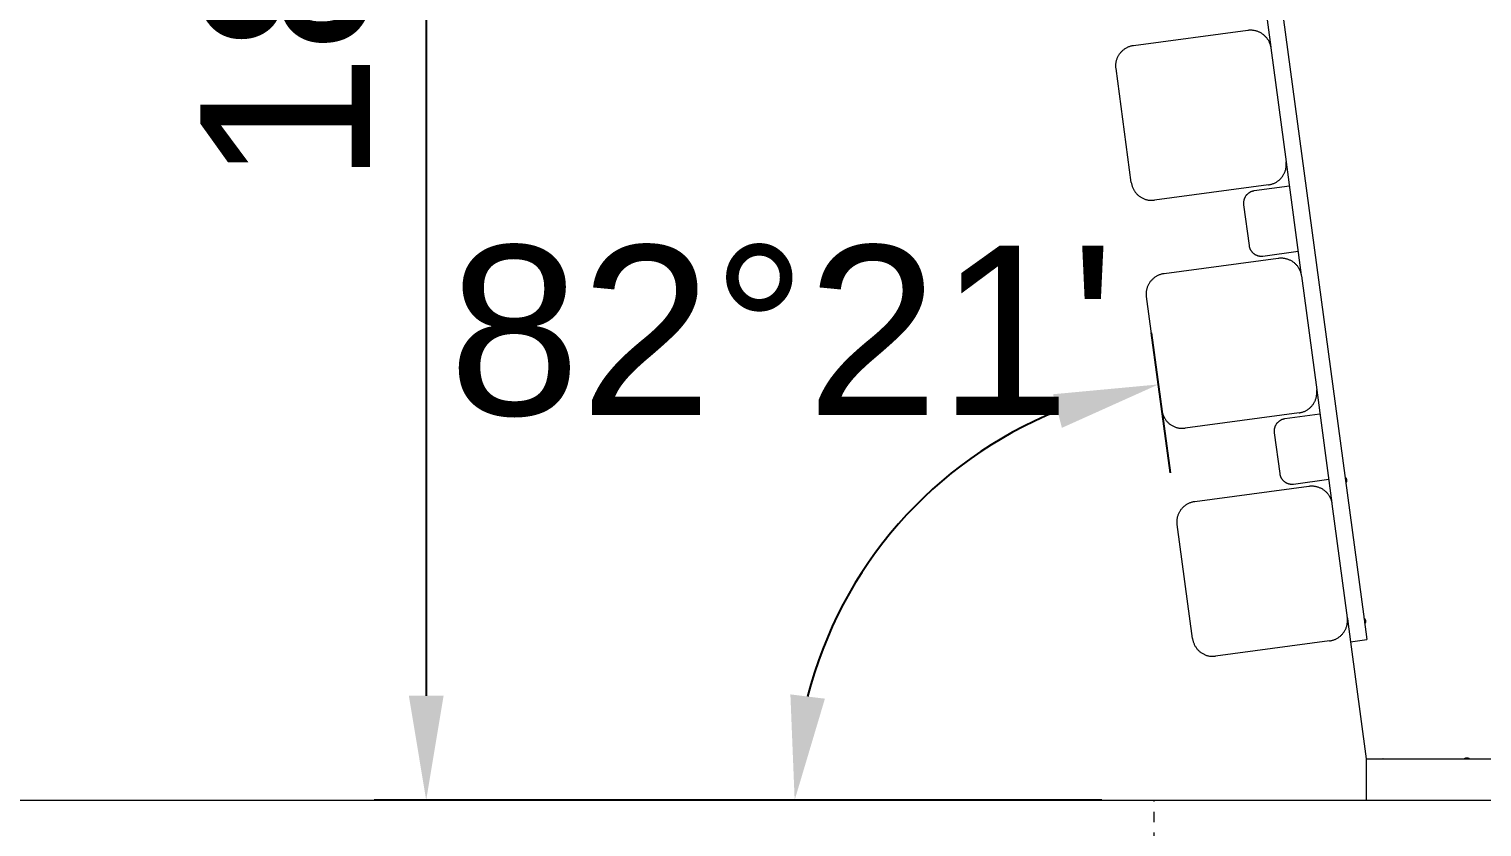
# Model space of a CAD drawing. Header units: inches. Extents: x -6 to 177, y -6 to 113.
# Drawn here: x 74.16 to 88.08, y 67.29 to 74.94 of the extents above; entities that cross this region are included whole.
import ezdxf

# ---------------------------------------------------------------- set-up
doc = ezdxf.new("R2010")
doc.units = ezdxf.units.IN
doc.linetypes.add('HIDDEN', pattern=[1.905, 1.27, -0.635])
for name, color, linetype, lineweight in [('ZANO_R', 7, 'Continuous', 0), ('ZANO_R_przerywana', 250, 'HIDDEN', 0), ('ZANO_W', 1, 'Continuous', 0)]:
    doc.layers.add(name, color=color, linetype=linetype, lineweight=lineweight)
doc.styles.get("Standard").update_dxf_attribs({"font": 'arial.ttf'})
doc.dimstyles.new('amerykanie', dxfattribs={"dimtxt": 50, "dimasz": 50, "dimexe": 0.5, "dimexo": 0.5, "dimgap": 1, "dimtad": 1, "dimdec": 0, "dimzin": 0, "dimlunit": 5, "dimtxsty": 'Standard', "dimcen": 0.09, "dimclrd": 1, "dimclre": 1, "dimclrt": 1, "dimazin": 0, "dimtfac": 1, "dimtdec": 0, "dimtmove": 0, "dimatfit": 3, "dimfxl": 1, "dimtzin": 0, "dimarcsym": 1})

# ---------------------------------------------------------------- blocks, each defined once
blk = doc.blocks.new('*D359')
at = {"layer": 'ZANO_W', "color": 1, "lineweight": -2}
for p, q in [((82.924, 85.648), (77.463, 85.648)), ((77.963, 84.648), (77.963, 68.546)), ((84.438, 67.546), (77.463, 67.546))]:
    blk.add_line(p, q, dxfattribs=at)
at = {"layer": 'ZANO_W', "color": 1}
for points in [[(78.13, 84.648), (77.797, 84.648), (77.963, 85.648)], [(77.797, 68.546), (78.13, 68.546), (77.963, 67.546)]]:
    blk.add_solid(points, dxfattribs=at)
at = {"layer": 'ZANO_W', "color": 1, "insert": (76.623, 76.597), "char_height": 1.625, "attachment_point": 5, "rotation": 90}
blk.add_mtext('18 1/8', dxfattribs=at)
blk = doc.blocks.new('*D360')
at = {"layer": 'ZANO_W', "color": 1, "lineweight": -2}
blk.add_line((85.094, 70.683), (84.913, 72.026), dxfattribs=at)
blk.add_arc((85.514, 67.546), 4.02, 111.9318, 165.7101, dxfattribs=at)
at = {"layer": 'ZANO_W', "color": 1}
for points in [[(84.055, 71.114), (83.97, 71.436), (84.98, 71.53)], [(81.453, 68.559), (81.784, 68.518), (81.494, 67.546)]]:
    blk.add_solid(points, dxfattribs=at)
at = {"layer": 'ZANO_W', "color": 1, "insert": (81.372, 72.037), "char_height": 1.625, "attachment_point": 5}
blk.add_mtext("82%%d21'", dxfattribs=at)

msp = doc.modelspace()

# ---------------------------------------------------------------- linework, layer by layer
at = {"layer": 'ZANO_R'}
for p, q in [((85.035, 83.55451), (86.95033, 69.27949)), ((85.91046, 75.84539), (86.0559, 74.76137)), ((84.74251, 74.77938), (85.83518, 74.92598)), ((85.83518, 74.92598), (85.84186, 74.92676)), ((85.84186, 74.92676), (85.84856, 74.92732)), ((85.84856, 74.92732), (85.85527, 74.92764)), ((85.85527, 74.92764), (85.862, 74.92773)), ((85.862, 74.92773), (85.86872, 74.9276)), ((85.86872, 74.9276), (85.87543, 74.92723)), ((85.87543, 74.92723), (85.88212, 74.92664)), ((85.88212, 74.92664), (85.8888, 74.92581)), ((85.8888, 74.92581), (85.89544, 74.92476)), ((85.89544, 74.92476), (85.90204, 74.92349)), ((85.90204, 74.92349), (85.90859, 74.92198)), ((85.90859, 74.92198), (85.91509, 74.92026)), ((85.91509, 74.92026), (85.92152, 74.91832)), ((85.92152, 74.91832), (85.92789, 74.91615)), ((85.92789, 74.91615), (85.93417, 74.91377)), ((85.93417, 74.91377), (85.94038, 74.91118)), ((85.94038, 74.91118), (85.94649, 74.90838)), ((85.94649, 74.90838), (85.9525, 74.90537)), ((85.9525, 74.90537), (85.9584, 74.90216)), ((84.68471, 74.76231), (84.69083, 74.76508)), ((84.69083, 74.76508), (84.69705, 74.76763)), ((84.69705, 74.76763), (84.70336, 74.76997)), ((84.70336, 74.76997), (84.70973, 74.77209)), ((84.70973, 74.77209), (84.71618, 74.77399)), ((84.71618, 74.77399), (84.72269, 74.77568)), ((84.72269, 74.77568), (84.72925, 74.77714)), ((84.72925, 74.77714), (84.73586, 74.77837)), ((84.73586, 74.77837), (84.74251, 74.77938)), ((85.9584, 74.90216), (85.96419, 74.89874)), ((85.96419, 74.89874), (85.96986, 74.89513)), ((85.96986, 74.89513), (85.97541, 74.89133)), ((85.97541, 74.89133), (85.98082, 74.88735)), ((85.98082, 74.88735), (85.98609, 74.88318)), ((85.98609, 74.88318), (85.99122, 74.87883)), ((85.99122, 74.87883), (85.9962, 74.87431)), ((85.9962, 74.87431), (86.00102, 74.86962)), ((86.00102, 74.86962), (86.00567, 74.86477)), ((86.00567, 74.86477), (86.01016, 74.85977)), ((86.01016, 74.85977), (86.01447, 74.85461)), ((86.01447, 74.85461), (86.01861, 74.84931)), ((86.01861, 74.84931), (86.02256, 74.84388)), ((86.02256, 74.84388), (86.02633, 74.83831)), ((86.02633, 74.83831), (86.0299, 74.83261)), ((86.0299, 74.83261), (86.03327, 74.8268)), ((86.03327, 74.8268), (86.03645, 74.82087)), ((86.03645, 74.82087), (86.03942, 74.81484)), ((86.03942, 74.81484), (86.04218, 74.80872)), ((86.04218, 74.80872), (86.04474, 74.8025)), ((86.04474, 74.8025), (86.04708, 74.79619)), ((86.04708, 74.79619), (86.0492, 74.78982)), ((86.0492, 74.78982), (86.0511, 74.78337)), ((86.0511, 74.78337), (86.05278, 74.77686)), ((86.05278, 74.77686), (86.05424, 74.7703)), ((86.05424, 74.7703), (86.05548, 74.76369)), ((86.05548, 74.76369), (86.05648, 74.75704)), ((84.57479, 74.61833), (84.57607, 74.62493)), ((84.57607, 74.62493), (84.57757, 74.63148)), ((84.57757, 74.63148), (84.57929, 74.63798)), ((84.57929, 74.63798), (84.58123, 74.64441)), ((84.58123, 74.64441), (84.5834, 74.65078)), ((84.5834, 74.65078), (84.58578, 74.65707)), ((84.58578, 74.65707), (84.58837, 74.66327)), ((84.58837, 74.66327), (84.59117, 74.66938)), ((84.59117, 74.66938), (84.59418, 74.67539)), ((84.59418, 74.67539), (84.5974, 74.68129)), ((84.5974, 74.68129), (84.60081, 74.68709)), ((84.60081, 74.68709), (84.60442, 74.69276)), ((84.60442, 74.69276), (84.60822, 74.6983)), ((84.60822, 74.6983), (84.6122, 74.70372)), ((84.6122, 74.70372), (84.61637, 74.70899)), ((84.61637, 74.70899), (84.62072, 74.71412)), ((84.62072, 74.71412), (84.62524, 74.71909)), ((84.62524, 74.71909), (84.62993, 74.72391)), ((84.62993, 74.72391), (84.63478, 74.72857)), ((84.63478, 74.72857), (84.63978, 74.73305)), ((84.63978, 74.73305), (84.64494, 74.73737)), ((84.64494, 74.73737), (84.65024, 74.7415)), ((84.65024, 74.7415), (84.65567, 74.74546)), ((84.65567, 74.74546), (84.66124, 74.74922)), ((84.66124, 74.74922), (84.66694, 74.75279)), ((84.66694, 74.75279), (84.67275, 74.75617)), ((84.67275, 74.75617), (84.67868, 74.75934)), ((84.67868, 74.75934), (84.68471, 74.76231)), ((86.05648, 74.75704), (86.20309, 73.66437)), ((84.57182, 74.58489), (84.57196, 74.59161)), ((84.57191, 74.57817), (84.57182, 74.58489)), ((84.57223, 74.57145), (84.57191, 74.57817)), ((84.57196, 74.59161), (84.57232, 74.59832)), ((84.57279, 74.56475), (84.57223, 74.57145)), ((84.57232, 74.59832), (84.57292, 74.60502)), ((84.57357, 74.55808), (84.57279, 74.56475)), ((84.57292, 74.60502), (84.57374, 74.61169)), ((84.72017, 73.4654), (84.57357, 74.55808)), ((84.57374, 74.61169), (84.57479, 74.61833)), ((86.20387, 73.65769), (86.20309, 73.66437)), ((86.20367, 73.66004), (86.34912, 72.57602)), ((86.20442, 73.65099), (86.20387, 73.65769)), ((86.20475, 73.64428), (86.20442, 73.65099)), ((86.15594, 73.50833), (86.16028, 73.51346)), ((86.16028, 73.51346), (86.16445, 73.51873)), ((86.16445, 73.51873), (86.16844, 73.52414)), ((86.16844, 73.52414), (86.17224, 73.52969)), ((86.17224, 73.52969), (86.17585, 73.53536)), ((86.17585, 73.53536), (86.17926, 73.54115)), ((86.17926, 73.54115), (86.18248, 73.54705)), ((86.18248, 73.54705), (86.18549, 73.55307)), ((86.18549, 73.55307), (86.18829, 73.55918)), ((86.18829, 73.55918), (86.19088, 73.56538)), ((86.19088, 73.56538), (86.19326, 73.57167)), ((86.19326, 73.57167), (86.19542, 73.57803)), ((86.19542, 73.57803), (86.19737, 73.58446)), ((86.19737, 73.58446), (86.19909, 73.59096)), ((86.19909, 73.59096), (86.20059, 73.59752)), ((86.20059, 73.59752), (86.20187, 73.60412)), ((86.20187, 73.60412), (86.20292, 73.61075)), ((86.20292, 73.61075), (86.20374, 73.61743)), ((86.20374, 73.61743), (86.20434, 73.62412)), ((86.20434, 73.62412), (86.2047, 73.63083)), ((86.2047, 73.63083), (86.20484, 73.63756)), ((86.20484, 73.63756), (86.20475, 73.64428)), ((84.72017, 73.4654), (84.72118, 73.45875)), ((84.72118, 73.45875), (84.72242, 73.45215)), ((84.72242, 73.45215), (84.72387, 73.44558)), ((84.72387, 73.44558), (84.72556, 73.43908)), ((84.72556, 73.43908), (84.72746, 73.43263)), ((84.72746, 73.43263), (84.72958, 73.42625)), ((84.72958, 73.42625), (84.73192, 73.41995)), ((84.73192, 73.41995), (84.73447, 73.41373)), ((84.73447, 73.41373), (84.73724, 73.4076)), ((84.73724, 73.4076), (84.74021, 73.40157)), ((84.74021, 73.40157), (84.74338, 73.39565)), ((84.74338, 73.39565), (84.74676, 73.38983)), ((84.74676, 73.38983), (84.75033, 73.38414)), ((84.75033, 73.38414), (84.75409, 73.37857)), ((84.75409, 73.37857), (84.75805, 73.37313)), ((84.75805, 73.37313), (84.76218, 73.36783)), ((86.03415, 73.44307), (84.94148, 73.29646)), ((85.85554, 73.37107), (85.85205, 73.36904)), ((85.85909, 73.37297), (85.85554, 73.37107)), ((85.86271, 73.37475), (85.85909, 73.37297)), ((85.86639, 73.37641), (85.86271, 73.37475)), ((85.87012, 73.37794), (85.86639, 73.37641)), ((85.8739, 73.37935), (85.87012, 73.37794)), ((85.87773, 73.38062), (85.8739, 73.37935)), ((85.88159, 73.38176), (85.87773, 73.38062)), ((85.8855, 73.38277), (85.88159, 73.38176)), ((85.88944, 73.38365), (85.8855, 73.38277)), ((85.8934, 73.38439), (85.88944, 73.38365)), ((85.89739, 73.38499), (85.8934, 73.38439)), ((86.2345, 73.43022), (85.89739, 73.38499)), ((86.03415, 73.44307), (86.0408, 73.44408)), ((86.0408, 73.44408), (86.04741, 73.44531)), ((86.04741, 73.44531), (86.05397, 73.44677)), ((86.05397, 73.44677), (86.06048, 73.44845)), ((86.06048, 73.44845), (86.06692, 73.45035)), ((86.06692, 73.45035), (86.0733, 73.45248)), ((86.0733, 73.45248), (86.0796, 73.45481)), ((86.0796, 73.45481), (86.08582, 73.45737)), ((86.08582, 73.45737), (86.09195, 73.46013)), ((86.09195, 73.46013), (86.09798, 73.4631)), ((86.09798, 73.4631), (86.10391, 73.46628)), ((86.10391, 73.46628), (86.10972, 73.46965)), ((86.10972, 73.46965), (86.11541, 73.47322)), ((86.11541, 73.47322), (86.12098, 73.47699)), ((86.12098, 73.47699), (86.12642, 73.48094)), ((86.12642, 73.48094), (86.13172, 73.48508)), ((86.13172, 73.48508), (86.13688, 73.48939)), ((86.13688, 73.48939), (86.14188, 73.49388)), ((86.14188, 73.49388), (86.14673, 73.49853)), ((86.14673, 73.49853), (86.15142, 73.50335)), ((86.15142, 73.50335), (86.15594, 73.50833)), ((84.76218, 73.36783), (84.7665, 73.36268)), ((84.7665, 73.36268), (84.77098, 73.35767)), ((84.77098, 73.35767), (84.77564, 73.35282)), ((84.77564, 73.35282), (84.78046, 73.34813)), ((84.78046, 73.34813), (84.78544, 73.34361)), ((84.78544, 73.34361), (84.79056, 73.33927)), ((84.79056, 73.33927), (84.79584, 73.3351)), ((84.79584, 73.3351), (84.80125, 73.33111)), ((84.80125, 73.33111), (84.80679, 73.32731)), ((84.80679, 73.32731), (84.81247, 73.3237)), ((84.81247, 73.3237), (84.81826, 73.32029)), ((84.81826, 73.32029), (84.82416, 73.31708)), ((84.82416, 73.31708), (84.83017, 73.31407)), ((84.83017, 73.31407), (84.83628, 73.31126)), ((84.83628, 73.31126), (84.84248, 73.30867)), ((84.84248, 73.30867), (84.84877, 73.30629)), ((84.84877, 73.30629), (84.85514, 73.30413)), ((84.85514, 73.30413), (84.86157, 73.30218)), ((84.86157, 73.30218), (84.86807, 73.30046)), ((84.86807, 73.30046), (84.87462, 73.29896)), ((84.87462, 73.29896), (84.88122, 73.29768)), ((84.88122, 73.29768), (84.88786, 73.29663)), ((84.88786, 73.29663), (84.89453, 73.29581)), ((84.89453, 73.29581), (84.90123, 73.29521)), ((84.90123, 73.29521), (84.90794, 73.29485)), ((84.90794, 73.29485), (84.91466, 73.29471)), ((84.91466, 73.29471), (84.92138, 73.29481)), ((84.92138, 73.29481), (84.9281, 73.29513)), ((84.9281, 73.29513), (84.9348, 73.29568)), ((84.9348, 73.29568), (84.94148, 73.29646)), ((85.79506, 73.27233), (85.79498, 73.2683)), ((85.79498, 73.2683), (85.79503, 73.26427)), ((85.79503, 73.26427), (85.79523, 73.26024)), ((85.79528, 73.27636), (85.79506, 73.27233)), ((85.79523, 73.26024), (85.79556, 73.25622)), ((85.79563, 73.28038), (85.79528, 73.27636)), ((85.79556, 73.25622), (85.79602, 73.25221)), ((85.79613, 73.28438), (85.79563, 73.28038)), ((85.79602, 73.25221), (85.84838, 72.86197)), ((85.79676, 73.28836), (85.79613, 73.28438)), ((85.79752, 73.29232), (85.79676, 73.28836)), ((85.79842, 73.29625), (85.79752, 73.29232)), ((85.79946, 73.30015), (85.79842, 73.29625)), ((85.80063, 73.30401), (85.79946, 73.30015)), ((85.80192, 73.30783), (85.80063, 73.30401)), ((85.80335, 73.31161), (85.80192, 73.30783)), ((85.80491, 73.31533), (85.80335, 73.31161)), ((85.80659, 73.31899), (85.80491, 73.31533)), ((85.80839, 73.3226), (85.80659, 73.31899)), ((85.81032, 73.32614), (85.80839, 73.3226)), ((85.81237, 73.32962), (85.81032, 73.32614)), ((85.81453, 73.33302), (85.81237, 73.32962)), ((85.81681, 73.33635), (85.81453, 73.33302)), ((85.81921, 73.33959), (85.81681, 73.33635)), ((85.82171, 73.34276), (85.81921, 73.33959)), ((85.82432, 73.34583), (85.82171, 73.34276)), ((85.82703, 73.34882), (85.82432, 73.34583)), ((85.82984, 73.35171), (85.82703, 73.34882)), ((85.83275, 73.35451), (85.82984, 73.35171)), ((85.83575, 73.3572), (85.83275, 73.35451)), ((85.83885, 73.35979), (85.83575, 73.3572)), ((85.84203, 73.36227), (85.83885, 73.35979)), ((85.84529, 73.36464), (85.84203, 73.36227)), ((85.84863, 73.3669), (85.84529, 73.36464)), ((85.85205, 73.36904), (85.84863, 73.3669)), ((85.84838, 72.86197), (85.84899, 72.85798)), ((85.84899, 72.85798), (85.84973, 72.85402)), ((85.84973, 72.85402), (85.8506, 72.85008)), ((85.8506, 72.85008), (85.85161, 72.84617)), ((85.85161, 72.84617), (85.85276, 72.84231)), ((85.85276, 72.84231), (85.85403, 72.83848)), ((85.85403, 72.83848), (85.85543, 72.8347)), ((85.85543, 72.8347), (85.85696, 72.83097)), ((85.85696, 72.83097), (85.85862, 72.82729)), ((85.85862, 72.82729), (85.8604, 72.82367)), ((85.8604, 72.82367), (85.86231, 72.82012)), ((85.86231, 72.82012), (85.86434, 72.81663)), ((85.86434, 72.81663), (85.86648, 72.81321)), ((85.03572, 72.59403), (86.1284, 72.74063)), ((85.86648, 72.81321), (85.86874, 72.80987)), ((85.86874, 72.80987), (85.87111, 72.80661)), ((85.87111, 72.80661), (85.87359, 72.80343)), ((85.87359, 72.80343), (85.87618, 72.80033)), ((85.87618, 72.80033), (85.87887, 72.79733)), ((85.87887, 72.79733), (85.88166, 72.79442)), ((85.88166, 72.79442), (85.88456, 72.79161)), ((85.88456, 72.79161), (85.88754, 72.7889)), ((85.88754, 72.7889), (85.89062, 72.78629)), ((85.89062, 72.78629), (85.89378, 72.78379)), ((85.89378, 72.78379), (85.89703, 72.7814)), ((85.89703, 72.7814), (85.90036, 72.77912)), ((85.90036, 72.77912), (85.90376, 72.77695)), ((85.90376, 72.77695), (85.90723, 72.7749)), ((85.90723, 72.7749), (85.91078, 72.77297)), ((85.91078, 72.77297), (85.91438, 72.77117)), ((85.91438, 72.77117), (85.91805, 72.76949)), ((85.91805, 72.76949), (85.92177, 72.76793)), ((85.92177, 72.76793), (85.92554, 72.7665)), ((85.92554, 72.7665), (85.92936, 72.76521)), ((85.92936, 72.76521), (85.93322, 72.76404)), ((85.93322, 72.76404), (85.93712, 72.76301)), ((85.93712, 72.76301), (85.94105, 72.76211)), ((85.94105, 72.76211), (85.94501, 72.76134)), ((85.94501, 72.76134), (85.949, 72.76071)), ((85.949, 72.76071), (85.953, 72.76022)), ((85.953, 72.76022), (85.95702, 72.75986)), ((85.95702, 72.75986), (85.96104, 72.75964)), ((85.96104, 72.75964), (85.96508, 72.75956)), ((85.96508, 72.75956), (85.96911, 72.75961)), ((85.96911, 72.75961), (85.97314, 72.75981)), ((85.97314, 72.75981), (85.97716, 72.76014)), ((85.97716, 72.76014), (85.98117, 72.76061)), ((85.98117, 72.76061), (86.31827, 72.80584)), ((86.1284, 72.74063), (86.13508, 72.74141)), ((86.13508, 72.74141), (86.14178, 72.74197)), ((86.14178, 72.74197), (86.14849, 72.74229)), ((86.14849, 72.74229), (86.15521, 72.74238)), ((86.15521, 72.74238), (86.16193, 72.74224)), ((86.16193, 72.74224), (86.16864, 72.74188)), ((86.16864, 72.74188), (86.17534, 72.74128)), ((86.17534, 72.74128), (86.18201, 72.74046)), ((86.18201, 72.74046), (86.18865, 72.73941)), ((86.18865, 72.73941), (86.19525, 72.73813)), ((86.19525, 72.73813), (86.2018, 72.73663)), ((86.2018, 72.73663), (86.2083, 72.73491)), ((86.2083, 72.73491), (86.21474, 72.73297)), ((86.21474, 72.73297), (86.2211, 72.7308)), ((86.2211, 72.7308), (86.22739, 72.72842)), ((86.22739, 72.72842), (86.23359, 72.72583)), ((86.23359, 72.72583), (86.2397, 72.72303)), ((86.2397, 72.72303), (86.24571, 72.72002)), ((86.24571, 72.72002), (86.25162, 72.71681)), ((86.25162, 72.71681), (86.25741, 72.71339)), ((86.25741, 72.71339), (86.26308, 72.70978)), ((86.26308, 72.70978), (86.26863, 72.70598)), ((86.26863, 72.70598), (86.27404, 72.702)), ((86.27404, 72.702), (86.27931, 72.69783)), ((86.27931, 72.69783), (86.28444, 72.69348)), ((86.28444, 72.69348), (86.28941, 72.68896)), ((86.28941, 72.68896), (86.29423, 72.68427)), ((86.29423, 72.68427), (86.29889, 72.67942)), ((86.29889, 72.67942), (86.30338, 72.67442)), ((84.91846, 72.53374), (84.92314, 72.53856)), ((84.92314, 72.53856), (84.92799, 72.54322)), ((84.92799, 72.54322), (84.933, 72.5477)), ((84.933, 72.5477), (84.93815, 72.55202)), ((84.93815, 72.55202), (84.94345, 72.55615)), ((84.94345, 72.55615), (84.94889, 72.56011)), ((84.94889, 72.56011), (84.95446, 72.56387)), ((84.95446, 72.56387), (84.96015, 72.56744)), ((84.96015, 72.56744), (84.96597, 72.57082)), ((84.96597, 72.57082), (84.97189, 72.57399)), ((84.97189, 72.57399), (84.97792, 72.57696)), ((84.97792, 72.57696), (84.98405, 72.57973)), ((84.98405, 72.57973), (84.99027, 72.58228)), ((84.99027, 72.58228), (84.99657, 72.58462)), ((84.99657, 72.58462), (85.00295, 72.58674)), ((85.00295, 72.58674), (85.0094, 72.58864)), ((85.0094, 72.58864), (85.01591, 72.59033)), ((85.01591, 72.59033), (85.02247, 72.59178)), ((85.02247, 72.59178), (85.02908, 72.59302)), ((85.02908, 72.59302), (85.03572, 72.59403)), ((86.30338, 72.67442), (86.30769, 72.66926)), ((86.30769, 72.66926), (86.31183, 72.66396)), ((86.31183, 72.66396), (86.31578, 72.65853)), ((86.31578, 72.65853), (86.31954, 72.65296)), ((86.31954, 72.65296), (86.32312, 72.64726)), ((86.32312, 72.64726), (86.32649, 72.64145)), ((86.32649, 72.64145), (86.32967, 72.63552)), ((86.32967, 72.63552), (86.33264, 72.62949)), ((86.33264, 72.62949), (86.3354, 72.62337)), ((86.3354, 72.62337), (86.33795, 72.61715)), ((86.33795, 72.61715), (86.34029, 72.61084)), ((86.34029, 72.61084), (86.34241, 72.60447)), ((86.34241, 72.60447), (86.34432, 72.59802)), ((86.34432, 72.59802), (86.346, 72.59151)), ((86.346, 72.59151), (86.34746, 72.58495)), ((86.34746, 72.58495), (86.34869, 72.57834)), ((86.34869, 72.57834), (86.3497, 72.57169)), ((86.3497, 72.57169), (86.49631, 71.47902)), ((84.86504, 72.39954), (84.86517, 72.40626)), ((84.86513, 72.39282), (84.86504, 72.39954)), ((84.86517, 72.40626), (84.86554, 72.41297)), ((84.86554, 72.41297), (84.86613, 72.41967)), ((84.86613, 72.41967), (84.86695, 72.42634)), ((84.86695, 72.42634), (84.86801, 72.43298)), ((84.86801, 72.43298), (84.86928, 72.43958)), ((84.86928, 72.43958), (84.87078, 72.44613)), ((84.87078, 72.44613), (84.87251, 72.45263)), ((84.87251, 72.45263), (84.87445, 72.45906)), ((84.87445, 72.45906), (84.87661, 72.46543)), ((84.87661, 72.46543), (84.87899, 72.47172)), ((84.87899, 72.47172), (84.88159, 72.47792)), ((84.88159, 72.47792), (84.88439, 72.48403)), ((84.88439, 72.48403), (84.8874, 72.49004)), ((84.8874, 72.49004), (84.89061, 72.49594)), ((84.89061, 72.49594), (84.89402, 72.50174)), ((84.89402, 72.50174), (84.89763, 72.50741)), ((84.89763, 72.50741), (84.90143, 72.51295)), ((84.90143, 72.51295), (84.90542, 72.51836)), ((84.90542, 72.51836), (84.90959, 72.52364)), ((84.90959, 72.52364), (84.91394, 72.52876)), ((84.91394, 72.52876), (84.91846, 72.53374)), ((84.86545, 72.3861), (84.86513, 72.39282)), ((84.866, 72.3794), (84.86545, 72.3861)), ((84.86678, 72.37273), (84.866, 72.3794)), ((85.01339, 71.28005), (84.86678, 72.37273)), ((86.49508, 71.41876), (86.49614, 71.4254)), ((86.49614, 71.4254), (86.49696, 71.43208)), ((86.49709, 71.47234), (86.49631, 71.47902)), ((86.49689, 71.47469), (86.64233, 70.39067)), ((86.49696, 71.43208), (86.49755, 71.43877)), ((86.49764, 71.46564), (86.49709, 71.47234)), ((86.49755, 71.43877), (86.49792, 71.44548)), ((86.49796, 71.45893), (86.49764, 71.46564)), ((86.49792, 71.44548), (86.49805, 71.45221)), ((86.49805, 71.45221), (86.49796, 71.45893)), ((86.39712, 71.28093), (86.40294, 71.2843)), ((86.40294, 71.2843), (86.40863, 71.28787)), ((86.40863, 71.28787), (86.4142, 71.29164)), ((86.4142, 71.29164), (86.41964, 71.29559)), ((86.41964, 71.29559), (86.42494, 71.29973)), ((86.42494, 71.29973), (86.43009, 71.30404)), ((86.43009, 71.30404), (86.4351, 71.30853)), ((86.4351, 71.30853), (86.43995, 71.31318)), ((86.43995, 71.31318), (86.44463, 71.318)), ((86.44463, 71.318), (86.44915, 71.32298)), ((86.44915, 71.32298), (86.4535, 71.32811)), ((86.4535, 71.32811), (86.45767, 71.33338)), ((86.45767, 71.33338), (86.46166, 71.33879)), ((86.46166, 71.33879), (86.46546, 71.34434)), ((86.46546, 71.34434), (86.46907, 71.35001)), ((86.46907, 71.35001), (86.47248, 71.3558)), ((86.47248, 71.3558), (86.47569, 71.3617)), ((86.47569, 71.3617), (86.4787, 71.36771)), ((86.4787, 71.36771), (86.4815, 71.37382)), ((86.4815, 71.37382), (86.4841, 71.38003)), ((86.4841, 71.38003), (86.48648, 71.38631)), ((86.48648, 71.38631), (86.48864, 71.39268)), ((86.48864, 71.39268), (86.49058, 71.39911)), ((86.49058, 71.39911), (86.49231, 71.40561)), ((86.49231, 71.40561), (86.49381, 71.41216)), ((86.49381, 71.41216), (86.49508, 71.41876)), ((85.01339, 71.28005), (85.0144, 71.2734)), ((85.0144, 71.2734), (85.01563, 71.2668)), ((85.01563, 71.2668), (85.01709, 71.26023)), ((85.01709, 71.26023), (85.01877, 71.25372)), ((85.01877, 71.25372), (85.02068, 71.24728)), ((85.02068, 71.24728), (85.0228, 71.2409)), ((85.0228, 71.2409), (85.02514, 71.2346)), ((85.02514, 71.2346), (85.02769, 71.22838)), ((85.02769, 71.22838), (85.03045, 71.22225)), ((85.03045, 71.22225), (85.03342, 71.21622)), ((85.03342, 71.21622), (85.0366, 71.21029)), ((85.0366, 71.21029), (85.03997, 71.20448)), ((85.03997, 71.20448), (85.04355, 71.19879)), ((85.04355, 71.19879), (85.04731, 71.19322)), ((85.04731, 71.19322), (85.05126, 71.18778)), ((85.05126, 71.18778), (85.0554, 71.18248)), ((85.0554, 71.18248), (85.05971, 71.17732)), ((85.05971, 71.17732), (85.0642, 71.17232)), ((85.0642, 71.17232), (85.06886, 71.16747)), ((85.06886, 71.16747), (85.07368, 71.16278)), ((85.07368, 71.16278), (85.07865, 71.15826)), ((85.07865, 71.15826), (85.08378, 71.15392)), ((85.08378, 71.15392), (85.08905, 71.14975)), ((85.08905, 71.14975), (85.09446, 71.14576)), ((85.09446, 71.14576), (85.10001, 71.14196)), ((86.32737, 71.25772), (85.23469, 71.11111)), ((86.10559, 71.14427), (86.10354, 71.14079)), ((86.10775, 71.14767), (86.10559, 71.14427)), ((86.11003, 71.151), (86.10775, 71.14767)), ((86.11242, 71.15424), (86.11003, 71.151)), ((86.11493, 71.15741), (86.11242, 71.15424)), ((86.11753, 71.16048), (86.11493, 71.15741)), ((86.12025, 71.16347), (86.11753, 71.16048)), ((86.12306, 71.16636), (86.12025, 71.16347)), ((86.12597, 71.16915), (86.12306, 71.16636)), ((86.12897, 71.17185), (86.12597, 71.16915)), ((86.13206, 71.17444), (86.12897, 71.17185)), ((86.13524, 71.17692), (86.13206, 71.17444)), ((86.13851, 71.17929), (86.13524, 71.17692)), ((86.14185, 71.18155), (86.13851, 71.17929)), ((86.14526, 71.18369), (86.14185, 71.18155)), ((86.14875, 71.18572), (86.14526, 71.18369)), ((86.15231, 71.18762), (86.14875, 71.18572)), ((86.15593, 71.1894), (86.15231, 71.18762)), ((86.1596, 71.19106), (86.15593, 71.1894)), ((86.16333, 71.19259), (86.1596, 71.19106)), ((86.16711, 71.194), (86.16333, 71.19259)), ((86.17094, 71.19527), (86.16711, 71.194)), ((86.17481, 71.19641), (86.17094, 71.19527)), ((86.17872, 71.19742), (86.17481, 71.19641)), ((86.18265, 71.1983), (86.17872, 71.19742)), ((86.18662, 71.19904), (86.18265, 71.1983)), ((86.19061, 71.19964), (86.18662, 71.19904)), ((86.52771, 71.24487), (86.19061, 71.19964)), ((86.32737, 71.25772), (86.33401, 71.25872)), ((86.33401, 71.25872), (86.34062, 71.25996)), ((86.34062, 71.25996), (86.34718, 71.26142)), ((86.34718, 71.26142), (86.35369, 71.2631)), ((86.35369, 71.2631), (86.36014, 71.265)), ((86.36014, 71.265), (86.36652, 71.26712)), ((86.36652, 71.26712), (86.37282, 71.26946)), ((86.37282, 71.26946), (86.37904, 71.27202)), ((86.37904, 71.27202), (86.38517, 71.27478)), ((86.38517, 71.27478), (86.3912, 71.27775)), ((86.3912, 71.27775), (86.39712, 71.28093)), ((85.10001, 71.14196), (85.10568, 71.13835)), ((85.10568, 71.13835), (85.11147, 71.13494)), ((85.11147, 71.13494), (85.11738, 71.13172)), ((85.11738, 71.13172), (85.12339, 71.12871)), ((85.12339, 71.12871), (85.1295, 71.12591)), ((85.1295, 71.12591), (85.1357, 71.12332)), ((85.1357, 71.12332), (85.14199, 71.12094)), ((85.14199, 71.12094), (85.14835, 71.11878)), ((85.14835, 71.11878), (85.15479, 71.11683)), ((85.15479, 71.11683), (85.16129, 71.11511)), ((85.16129, 71.11511), (85.16784, 71.11361)), ((85.16784, 71.11361), (85.17444, 71.11233)), ((85.17444, 71.11233), (85.18108, 71.11128)), ((85.18108, 71.11128), (85.18775, 71.11046)), ((85.18775, 71.11046), (85.19445, 71.10986)), ((85.19445, 71.10986), (85.20116, 71.1095)), ((85.20116, 71.1095), (85.20788, 71.10936)), ((85.20788, 71.10936), (85.2146, 71.10945)), ((85.2146, 71.10945), (85.22131, 71.10978)), ((85.22131, 71.10978), (85.22801, 71.11033)), ((85.22801, 71.11033), (85.23469, 71.11111)), ((86.08827, 71.08698), (86.08819, 71.08295)), ((86.08819, 71.08295), (86.08825, 71.07892)), ((86.08825, 71.07892), (86.08844, 71.07489)), ((86.08849, 71.09101), (86.08827, 71.08698)), ((86.08844, 71.07489), (86.08877, 71.07087)), ((86.08885, 71.09503), (86.08849, 71.09101)), ((86.08877, 71.07087), (86.08924, 71.06686)), ((86.08934, 71.09903), (86.08885, 71.09503)), ((86.08924, 71.06686), (86.1416, 70.67662)), ((86.08997, 71.10301), (86.08934, 71.09903)), ((86.09074, 71.10697), (86.08997, 71.10301)), ((86.09164, 71.1109), (86.09074, 71.10697)), ((86.09268, 71.1148), (86.09164, 71.1109)), ((86.09384, 71.11866), (86.09268, 71.1148)), ((86.09514, 71.12248), (86.09384, 71.11866)), ((86.09657, 71.12625), (86.09514, 71.12248)), ((86.09812, 71.12998), (86.09657, 71.12625)), ((86.0998, 71.13364), (86.09812, 71.12998)), ((86.10161, 71.13725), (86.0998, 71.13364)), ((86.10354, 71.14079), (86.10161, 71.13725)), ((86.1416, 70.67662), (86.14221, 70.67263)), ((86.14221, 70.67263), (86.14295, 70.66867)), ((86.14295, 70.66867), (86.14382, 70.66473)), ((86.14382, 70.66473), (86.14483, 70.66082)), ((86.14483, 70.66082), (86.14597, 70.65696)), ((86.14597, 70.65696), (86.14725, 70.65313)), ((86.14725, 70.65313), (86.14865, 70.64935)), ((86.14865, 70.64935), (86.15018, 70.64562)), ((86.15018, 70.64562), (86.15184, 70.64194)), ((86.15184, 70.64194), (86.15362, 70.63832)), ((86.15362, 70.63832), (86.15553, 70.63477)), ((86.15553, 70.63477), (86.15755, 70.63128)), ((86.15755, 70.63128), (86.15969, 70.62786)), ((86.15969, 70.62786), (86.16195, 70.62452)), ((86.16195, 70.62452), (86.16432, 70.62126)), ((86.16432, 70.62126), (86.16681, 70.61808)), ((86.16681, 70.61808), (86.16939, 70.61498)), ((86.16939, 70.61498), (86.17209, 70.61198)), ((86.17209, 70.61198), (86.17488, 70.60907)), ((86.17488, 70.60907), (86.17777, 70.60626)), ((86.17777, 70.60626), (86.18076, 70.60355)), ((86.18076, 70.60355), (86.18383, 70.60094)), ((86.18383, 70.60094), (86.187, 70.59844)), ((86.187, 70.59844), (86.19025, 70.59604)), ((86.19025, 70.59604), (86.19357, 70.59376)), ((86.19357, 70.59376), (86.19698, 70.5916)), ((86.19698, 70.5916), (86.20045, 70.58955)), ((86.20045, 70.58955), (86.20399, 70.58762)), ((86.20399, 70.58762), (86.2076, 70.58582)), ((86.27438, 70.57525), (86.6115, 70.62049)), ((86.7676, 70.64143), (86.76865, 70.6406)), ((86.76865, 70.6406), (86.76968, 70.63973)), ((86.76968, 70.63973), (86.77067, 70.63882)), ((86.77067, 70.63882), (86.77163, 70.63789)), ((86.77163, 70.63789), (86.77257, 70.63692)), ((86.77257, 70.63692), (86.77346, 70.63592)), ((86.77346, 70.63592), (86.77433, 70.63488)), ((86.77433, 70.63488), (86.77515, 70.63382)), ((86.7758, 70.58733), (86.775, 70.58624)), ((86.77515, 70.63382), (86.77594, 70.63274)), ((86.77656, 70.58843), (86.7758, 70.58733)), ((86.77594, 70.63274), (86.7767, 70.63162)), ((86.77728, 70.58957), (86.77656, 70.58843)), ((86.7767, 70.63162), (86.77741, 70.63048)), ((86.77796, 70.59073), (86.77728, 70.58957)), ((86.77741, 70.63048), (86.77809, 70.62932)), ((86.77861, 70.59191), (86.77796, 70.59073)), ((86.77809, 70.62932), (86.77872, 70.62814)), ((86.77921, 70.59311), (86.77861, 70.59191)), ((86.77872, 70.62814), (86.77932, 70.62693)), ((86.77977, 70.59433), (86.77921, 70.59311)), ((86.77932, 70.62693), (86.77987, 70.6257)), ((86.78029, 70.59557), (86.77977, 70.59433)), ((86.77987, 70.6257), (86.78038, 70.62446)), ((86.78076, 70.59683), (86.78029, 70.59557)), ((86.78038, 70.62446), (86.78085, 70.6232)), ((86.78119, 70.5981), (86.78076, 70.59683)), ((86.78085, 70.6232), (86.78127, 70.62192)), ((86.78158, 70.59939), (86.78119, 70.5981)), ((86.78127, 70.62192), (86.78165, 70.62064)), ((86.78193, 70.60069), (86.78158, 70.59939)), ((86.78165, 70.62064), (86.78199, 70.61933)), ((86.78223, 70.602), (86.78193, 70.60069)), ((86.78199, 70.61933), (86.78228, 70.61802)), ((86.78248, 70.60332), (86.78223, 70.602)), ((86.78228, 70.61802), (86.78253, 70.6167)), ((86.78269, 70.60465), (86.78248, 70.60332)), ((86.78253, 70.6167), (86.78273, 70.61537)), ((86.78286, 70.60598), (86.78269, 70.60465)), ((86.78273, 70.61537), (86.78288, 70.61404)), ((86.78298, 70.60732), (86.78286, 70.60598)), ((86.78288, 70.61404), (86.78299, 70.6127)), ((86.78305, 70.60866), (86.78298, 70.60732)), ((86.78299, 70.6127), (86.78306, 70.61135)), ((86.78308, 70.61001), (86.78305, 70.60866)), ((86.78306, 70.61135), (86.78308, 70.61001)), ((85.32894, 70.40867), (86.42161, 70.55528)), ((86.2076, 70.58582), (86.21127, 70.58414)), ((86.21127, 70.58414), (86.21499, 70.58258)), ((86.21499, 70.58258), (86.21876, 70.58115)), ((86.21876, 70.58115), (86.22258, 70.57986)), ((86.22258, 70.57986), (86.22644, 70.57869)), ((86.22644, 70.57869), (86.23034, 70.57765)), ((86.23034, 70.57765), (86.23427, 70.57675)), ((86.23427, 70.57675), (86.23823, 70.57599)), ((86.23823, 70.57599), (86.24221, 70.57536)), ((86.24221, 70.57536), (86.24622, 70.57486)), ((86.24622, 70.57486), (86.25023, 70.57451)), ((86.25023, 70.57451), (86.25426, 70.57429)), ((86.25426, 70.57429), (86.25829, 70.57421)), ((86.25829, 70.57421), (86.26233, 70.57426)), ((86.26233, 70.57426), (86.26636, 70.57446)), ((86.26636, 70.57446), (86.27038, 70.57479)), ((86.27038, 70.57479), (86.27438, 70.57525)), ((86.42161, 70.55528), (86.42829, 70.55606)), ((86.42829, 70.55606), (86.43499, 70.55661)), ((86.43499, 70.55661), (86.44171, 70.55694)), ((86.44171, 70.55694), (86.44843, 70.55703)), ((86.44843, 70.55703), (86.45515, 70.55689)), ((86.45515, 70.55689), (86.46186, 70.55653)), ((86.46186, 70.55653), (86.46856, 70.55593)), ((86.46856, 70.55593), (86.47523, 70.55511)), ((86.47523, 70.55511), (86.48187, 70.55406)), ((86.48187, 70.55406), (86.48847, 70.55278)), ((86.48847, 70.55278), (86.49502, 70.55128)), ((86.49502, 70.55128), (86.50152, 70.54956)), ((86.50152, 70.54956), (86.50795, 70.54761)), ((86.50795, 70.54761), (86.51432, 70.54545)), ((86.51432, 70.54545), (86.52061, 70.54307)), ((86.52061, 70.54307), (86.52681, 70.54048)), ((86.52681, 70.54048), (86.53292, 70.53768)), ((86.53292, 70.53768), (86.53893, 70.53467)), ((86.53893, 70.53467), (86.54483, 70.53145)), ((86.54483, 70.53145), (86.55062, 70.52804)), ((86.55062, 70.52804), (86.5563, 70.52443)), ((86.5563, 70.52443), (86.56184, 70.52063)), ((86.56184, 70.52063), (86.56725, 70.51665)), ((86.56725, 70.51665), (86.57253, 70.51248)), ((86.57253, 70.51248), (86.57765, 70.50813)), ((86.57765, 70.50813), (86.58263, 70.50361)), ((86.58263, 70.50361), (86.58745, 70.49892)), ((86.58745, 70.49892), (86.5921, 70.49407)), ((86.5921, 70.49407), (86.59659, 70.48907)), ((86.59659, 70.48907), (86.60091, 70.48391)), ((86.60091, 70.48391), (86.60504, 70.47861)), ((86.60504, 70.47861), (86.60899, 70.47318)), ((86.60899, 70.47318), (86.61276, 70.46761)), ((86.61276, 70.46761), (86.61633, 70.46191)), ((86.61633, 70.46191), (86.61971, 70.4561)), ((86.61971, 70.4561), (86.62288, 70.45017)), ((86.62288, 70.45017), (86.62585, 70.44414)), ((85.18061, 70.30469), (85.18383, 70.31059)), ((85.18383, 70.31059), (85.18724, 70.31638)), ((85.18724, 70.31638), (85.19085, 70.32206)), ((85.19085, 70.32206), (85.19465, 70.3276)), ((85.19465, 70.3276), (85.19864, 70.33301)), ((85.19864, 70.33301), (85.20281, 70.33829)), ((85.20281, 70.33829), (85.20715, 70.34341)), ((85.20715, 70.34341), (85.21167, 70.34839)), ((85.21167, 70.34839), (85.21636, 70.35321)), ((85.21636, 70.35321), (85.22121, 70.35786)), ((85.22121, 70.35786), (85.22621, 70.36235)), ((85.22621, 70.36235), (85.23137, 70.36667)), ((85.23137, 70.36667), (85.23667, 70.3708)), ((85.23667, 70.3708), (85.24211, 70.37475)), ((85.24211, 70.37475), (85.24768, 70.37852)), ((85.24768, 70.37852), (85.25337, 70.38209)), ((85.25337, 70.38209), (85.25918, 70.38547)), ((85.25918, 70.38547), (85.26511, 70.38864)), ((85.26511, 70.38864), (85.27114, 70.39161)), ((85.27114, 70.39161), (85.27727, 70.39438)), ((85.27727, 70.39438), (85.28349, 70.39693)), ((85.28349, 70.39693), (85.28979, 70.39927)), ((85.28979, 70.39927), (85.29617, 70.40139)), ((85.29617, 70.40139), (85.30261, 70.40329)), ((85.30261, 70.40329), (85.30912, 70.40497)), ((85.30912, 70.40497), (85.31568, 70.40643)), ((85.31568, 70.40643), (85.32229, 70.40767)), ((85.32229, 70.40767), (85.32894, 70.40867)), ((86.62585, 70.44414), (86.62862, 70.43801)), ((86.62862, 70.43801), (86.63117, 70.4318)), ((86.63117, 70.4318), (86.63351, 70.42549)), ((86.63351, 70.42549), (86.63563, 70.41911)), ((86.63563, 70.41911), (86.63753, 70.41267)), ((86.63753, 70.41267), (86.63922, 70.40616)), ((86.63922, 70.40616), (86.64067, 70.3996)), ((86.64067, 70.3996), (86.64191, 70.39299)), ((86.64191, 70.39299), (86.64292, 70.38634)), ((86.64292, 70.38634), (86.78952, 69.29367)), ((85.15825, 70.21419), (85.15839, 70.22091)), ((85.15834, 70.20747), (85.15825, 70.21419)), ((85.15867, 70.20075), (85.15834, 70.20747)), ((85.15839, 70.22091), (85.15875, 70.22762)), ((85.15922, 70.19405), (85.15867, 70.20075)), ((85.15875, 70.22762), (85.15935, 70.23432)), ((85.16, 70.18737), (85.15922, 70.19405)), ((85.15935, 70.23432), (85.16017, 70.24099)), ((85.30661, 69.0947), (85.16, 70.18737)), ((85.16017, 70.24099), (85.16122, 70.24763)), ((85.16122, 70.24763), (85.1625, 70.25423)), ((85.1625, 70.25423), (85.164, 70.26078)), ((85.164, 70.26078), (85.16572, 70.26728)), ((85.16572, 70.26728), (85.16767, 70.27371)), ((85.16767, 70.27371), (85.16983, 70.28008)), ((85.16983, 70.28008), (85.17221, 70.28636)), ((85.17221, 70.28636), (85.1748, 70.29257)), ((85.1748, 70.29257), (85.1776, 70.29868)), ((85.1776, 70.29868), (85.18061, 70.30469)), ((86.77472, 69.18847), (86.77731, 69.19468)), ((86.77731, 69.19468), (86.77969, 69.20096)), ((86.77969, 69.20096), (86.78186, 69.20733)), ((86.78186, 69.20733), (86.7838, 69.21376)), ((86.7838, 69.21376), (86.78552, 69.22026)), ((86.78552, 69.22026), (86.78702, 69.22681)), ((86.78702, 69.22681), (86.7883, 69.23341)), ((86.7883, 69.23341), (86.78935, 69.24005)), ((86.78935, 69.24005), (86.79017, 69.24672)), ((86.7903, 69.28699), (86.78952, 69.29367)), ((86.7901, 69.28934), (86.79424, 69.25855)), ((86.79017, 69.24672), (86.79077, 69.25342)), ((86.79086, 69.28029), (86.7903, 69.28699)), ((86.79077, 69.25342), (86.79113, 69.26013)), ((86.79118, 69.27358), (86.79086, 69.28029)), ((86.79113, 69.26013), (86.79127, 69.26685)), ((86.79127, 69.26685), (86.79118, 69.27358)), ((86.79424, 69.25855), (86.82042, 69.06342)), ((86.94869, 69.29175), (86.94974, 69.29092)), ((86.94974, 69.29092), (86.95077, 69.29005)), ((86.95033, 69.27949), (86.97651, 69.08437)), ((86.95077, 69.29005), (86.95176, 69.28914)), ((86.95176, 69.28914), (86.95273, 69.28821)), ((86.95273, 69.28821), (86.95366, 69.28724)), ((86.95366, 69.28724), (86.95455, 69.28624)), ((86.95455, 69.28624), (86.95542, 69.2852)), ((86.95542, 69.2852), (86.95624, 69.28414)), ((86.95689, 69.23765), (86.95609, 69.23656)), ((86.95624, 69.28414), (86.95704, 69.28306)), ((86.95765, 69.23875), (86.95689, 69.23765)), ((86.95704, 69.28306), (86.95779, 69.28194)), ((86.95837, 69.23989), (86.95765, 69.23875)), ((86.95779, 69.28194), (86.9585, 69.2808)), ((86.95905, 69.24105), (86.95837, 69.23989)), ((86.9585, 69.2808), (86.95918, 69.27964)), ((86.9597, 69.24223), (86.95905, 69.24105)), ((86.95918, 69.27964), (86.95981, 69.27846)), ((86.9603, 69.24343), (86.9597, 69.24223)), ((86.95981, 69.27846), (86.96041, 69.27725)), ((86.96086, 69.24465), (86.9603, 69.24343)), ((86.96041, 69.27725), (86.96096, 69.27602)), ((86.96138, 69.24589), (86.96086, 69.24465)), ((86.96096, 69.27602), (86.96147, 69.27478)), ((86.96185, 69.24715), (86.96138, 69.24589)), ((86.96147, 69.27478), (86.96194, 69.27352)), ((86.96229, 69.24842), (86.96185, 69.24715)), ((86.96194, 69.27352), (86.96236, 69.27225)), ((86.96267, 69.24971), (86.96229, 69.24842)), ((86.96236, 69.27225), (86.96274, 69.27096)), ((86.96302, 69.25101), (86.96267, 69.24971)), ((86.96274, 69.27096), (86.96308, 69.26965)), ((86.96332, 69.25232), (86.96302, 69.25101)), ((86.96308, 69.26965), (86.96337, 69.26834)), ((86.96357, 69.25364), (86.96332, 69.25232)), ((86.96337, 69.26834), (86.96362, 69.26702)), ((86.96378, 69.25497), (86.96357, 69.25364)), ((86.96362, 69.26702), (86.96382, 69.26569)), ((86.96395, 69.2563), (86.96378, 69.25497)), ((86.96382, 69.26569), (86.96398, 69.26436)), ((86.96407, 69.25764), (86.96395, 69.2563)), ((86.96398, 69.26436), (86.96409, 69.26302)), ((86.96414, 69.25898), (86.96407, 69.25764)), ((86.96409, 69.26302), (86.96415, 69.26167)), ((86.96417, 69.26033), (86.96414, 69.25898)), ((86.96415, 69.26167), (86.96417, 69.26033)), ((85.30661, 69.0947), (85.30761, 69.08805)), ((85.30761, 69.08805), (85.30885, 69.08144)), ((85.30885, 69.08144), (85.31031, 69.07488)), ((85.31031, 69.07488), (85.31199, 69.06837)), ((85.31199, 69.06837), (85.31389, 69.06193)), ((85.31389, 69.06193), (85.31601, 69.05555)), ((85.31601, 69.05555), (85.31835, 69.04925)), ((86.62058, 69.07237), (85.52791, 68.92576)), ((86.62058, 69.07237), (86.62723, 69.07337)), ((86.62723, 69.07337), (86.63384, 69.07461)), ((86.63384, 69.07461), (86.6404, 69.07607)), ((86.6404, 69.07607), (86.64691, 69.07775)), ((86.64691, 69.07775), (86.65336, 69.07965)), ((86.65336, 69.07965), (86.65973, 69.08177)), ((86.65973, 69.08177), (86.66604, 69.08411)), ((86.66604, 69.08411), (86.67225, 69.08667)), ((86.67225, 69.08667), (86.67838, 69.08943)), ((86.67838, 69.08943), (86.68441, 69.0924)), ((86.68441, 69.0924), (86.69034, 69.09557)), ((86.69034, 69.09557), (86.69615, 69.09895)), ((86.69615, 69.09895), (86.70185, 69.10252)), ((86.70185, 69.10252), (86.70742, 69.10629)), ((86.70742, 69.10629), (86.71285, 69.11024)), ((86.71285, 69.11024), (86.71815, 69.11437)), ((86.71815, 69.11437), (86.72331, 69.11869)), ((86.72331, 69.11869), (86.72831, 69.12318)), ((86.72831, 69.12318), (86.73316, 69.12783)), ((86.73316, 69.12783), (86.73785, 69.13265)), ((86.73785, 69.13265), (86.74237, 69.13763)), ((86.74237, 69.13763), (86.74672, 69.14276)), ((86.74672, 69.14276), (86.75089, 69.14803)), ((86.75089, 69.14803), (86.75487, 69.15344)), ((86.75487, 69.15344), (86.75867, 69.15899)), ((86.75867, 69.15899), (86.76228, 69.16466)), ((86.76228, 69.16466), (86.76569, 69.17045)), ((86.76569, 69.17045), (86.76891, 69.17635)), ((86.76891, 69.17635), (86.77192, 69.18236)), ((86.77192, 69.18236), (86.77472, 69.18847)), ((86.82042, 69.06342), (86.97651, 69.08437)), ((86.82042, 69.06342), (86.97116, 67.93992)), ((85.31835, 69.04925), (85.32091, 69.04303)), ((85.32091, 69.04303), (85.32367, 69.0369)), ((85.32367, 69.0369), (85.32664, 69.03087)), ((85.32664, 69.03087), (85.32982, 69.02494)), ((85.32982, 69.02494), (85.33319, 69.01913)), ((85.33319, 69.01913), (85.33676, 69.01344)), ((85.33676, 69.01344), (85.34053, 69.00787)), ((85.34053, 69.00787), (85.34448, 69.00243)), ((85.34448, 69.00243), (85.34862, 68.99713)), ((85.34862, 68.99713), (85.35293, 68.99197)), ((85.35293, 68.99197), (85.35742, 68.98697)), ((85.35742, 68.98697), (85.36207, 68.98212)), ((85.36207, 68.98212), (85.36689, 68.97743)), ((85.36689, 68.97743), (85.37187, 68.97291)), ((85.37187, 68.97291), (85.377, 68.96857)), ((85.377, 68.96857), (85.38227, 68.9644)), ((85.38227, 68.9644), (85.38768, 68.96041)), ((85.38768, 68.96041), (85.39323, 68.95661)), ((85.39323, 68.95661), (85.3989, 68.953)), ((85.3989, 68.953), (85.40469, 68.94959)), ((85.40469, 68.94959), (85.41059, 68.94637)), ((85.41059, 68.94637), (85.4166, 68.94336)), ((85.4166, 68.94336), (85.42271, 68.94056)), ((85.42271, 68.94056), (85.42892, 68.93797)), ((85.42892, 68.93797), (85.4352, 68.93559)), ((85.4352, 68.93559), (85.44157, 68.93343)), ((85.44157, 68.93343), (85.448, 68.93148)), ((85.448, 68.93148), (85.4545, 68.92976)), ((85.4545, 68.92976), (85.46105, 68.92826)), ((85.46105, 68.92826), (85.46765, 68.92698)), ((85.46765, 68.92698), (85.47429, 68.92593)), ((85.47429, 68.92593), (85.48097, 68.92511)), ((85.48097, 68.92511), (85.48766, 68.92451)), ((85.48766, 68.92451), (85.49437, 68.92415)), ((85.49437, 68.92415), (85.50109, 68.92401)), ((85.50109, 68.92401), (85.50782, 68.9241)), ((85.50782, 68.9241), (85.51453, 68.92443)), ((85.51453, 68.92443), (85.52123, 68.92498)), ((85.52123, 68.92498), (85.52791, 68.92576)), ((87.90866, 67.94085), (87.90966, 67.94175)), ((87.90966, 67.94175), (87.91069, 67.94262)), ((87.91069, 67.94262), (87.91175, 67.94345)), ((87.91175, 67.94345), (87.91283, 67.94424)), ((87.91283, 67.94424), (87.91394, 67.945)), ((87.91394, 67.945), (87.91508, 67.94572)), ((87.91508, 67.94572), (87.91624, 67.9464)), ((87.91624, 67.9464), (87.91742, 67.94704)), ((87.91742, 67.94704), (87.91863, 67.94763)), ((87.91863, 67.94763), (87.91985, 67.94819)), ((87.91985, 67.94819), (87.9211, 67.94871)), ((87.9211, 67.94871), (87.92235, 67.94918)), ((87.92235, 67.94918), (87.92363, 67.94961)), ((87.92363, 67.94961), (87.92492, 67.94999)), ((87.92492, 67.94999), (87.92622, 67.95033)), ((87.92622, 67.95033), (87.92753, 67.95063)), ((87.92753, 67.95063), (87.92885, 67.95088)), ((87.92885, 67.95088), (87.93018, 67.95108)), ((87.93018, 67.95108), (87.93151, 67.95124)), ((87.93151, 67.95124), (87.93285, 67.95136)), ((87.93285, 67.95136), (87.9342, 67.95143)), ((87.9342, 67.95143), (87.93554, 67.95145)), ((87.93554, 67.95145), (87.93688, 67.95143)), ((87.93688, 67.95143), (87.93823, 67.95136)), ((87.93823, 67.95136), (87.93957, 67.95124)), ((87.93957, 67.95124), (87.9409, 67.95108)), ((87.9409, 67.95108), (87.94223, 67.95088)), ((87.94223, 67.95088), (87.94355, 67.95063)), ((87.94355, 67.95063), (87.94486, 67.95033)), ((87.94486, 67.95033), (87.94616, 67.94999)), ((87.94616, 67.94999), (87.94745, 67.94961)), ((87.94745, 67.94961), (87.94872, 67.94918)), ((87.94872, 67.94918), (87.94998, 67.94871)), ((87.94998, 67.94871), (87.95123, 67.94819)), ((87.95123, 67.94819), (87.95245, 67.94763)), ((87.95245, 67.94763), (87.95365, 67.94704)), ((87.95365, 67.94704), (87.95484, 67.9464)), ((87.95484, 67.9464), (87.956, 67.94572)), ((87.956, 67.94572), (87.95713, 67.945)), ((87.95713, 67.945), (87.95825, 67.94424)), ((87.95825, 67.94424), (87.95933, 67.94345)), ((87.95933, 67.94345), (87.96039, 67.94262)), ((87.96039, 67.94262), (87.96142, 67.94175)), ((87.96142, 67.94175), (87.96241, 67.94085)), ((86.97116, 67.93992), (87.12866, 67.93992)), ((86.97116, 67.93992), (86.97116, 67.54618)), ((87.13479, 67.93992), (87.12866, 67.93992)), ((87.13479, 67.93992), (100.07697, 67.93992)), ((87.9077, 67.93992), (87.90866, 67.94085)), ((87.96241, 67.94085), (87.96338, 67.93992)), ((84.93751, 67.54618), (102.26199, 67.54618))]:
    msp.add_line(p, q, dxfattribs=at)
msp.add_lwpolyline([(-4.18579, 67.54618), (120.5783, 67.54618)], dxfattribs=at)
at = {"layer": 'ZANO_R_przerywana', "ltscale": 0.05}
msp.add_line((84.93751, 55.73403), (84.93751, 67.54618), dxfattribs=at)

# ---------------------------------------------------------------- dimensions: what is measured, and where the dimension line sits
at = {"layer": 'ZANO_W'}
dim = msp.add_linear_dim(base=(77.96337, 67.54618), p1=(83.42444, 85.64837), p2=(84.93751, 67.54618), angle=90, dimstyle='amerykanie', override={"dimtxt": 1.625, "dimasz": 1, "dimgap": 0.5, "dimdec": 4, "dimaunit": 1, "dimadec": 1, "dimtdec": 4, "dimtmove": 1, "dimfrac": 2}, dxfattribs=at)
dim.commit()
dim.dimension.update_dxf_attribs({"geometry": '*D359', "text_midpoint": (76.62316, 76.59727)})
dim = msp.add_angular_dim_2l(base=(81.94711, 69.39944), line1=((-4.18579, 67.54618), (120.5783, 67.54618)), line2=((85.30661, 69.0947), (85.16, 70.18737)), dimstyle='amerykanie', override={"dimtxt": 1.625, "dimasz": 1, "dimgap": 0.5, "dimdec": 4, "dimaunit": 1, "dimadec": 1, "dimtdec": 4, "dimtmove": 1, "dimfrac": 2}, dxfattribs=at)
dim.commit()
dim.dimension.update_dxf_attribs({"geometry": '*D360', "text_midpoint": (81.37241, 72.03666), "dimtype": 162})

doc.saveas('drawing.dxf')
